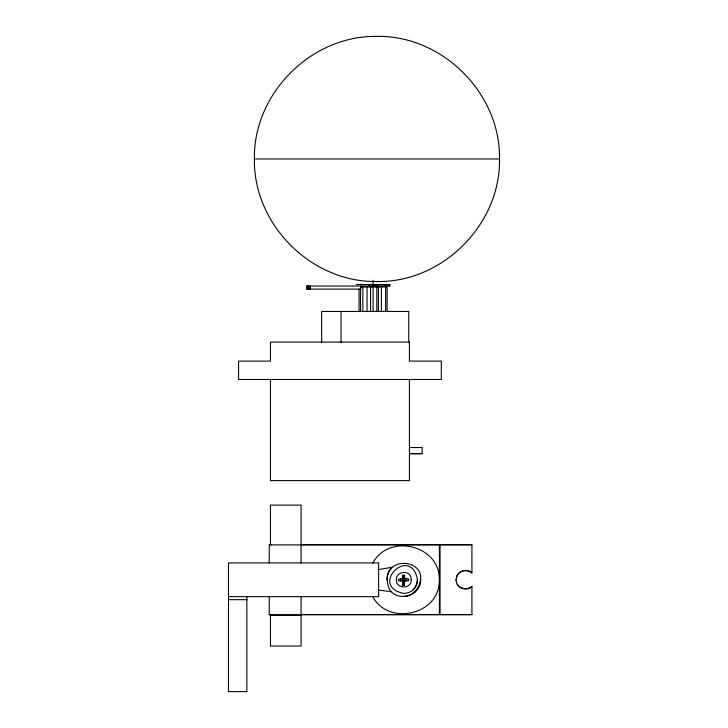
<?xml version="1.0" encoding="UTF-8"?>
<svg xmlns="http://www.w3.org/2000/svg" width="728" height="728" viewBox="0 0 728 728"><rect width="100%" height="100%" fill="white"/><g stroke="black" fill="none" stroke-linecap="round" stroke-linejoin="round"><path stroke-width="1.09" d="M439.421 545.5L439.421 614.132M400.555 580.908L400.591 579.033M402.657 580.862L402.566 585.285L404.45 585.248L404.531 580.826M402.693 578.988L402.766 575.284L404.641 575.247L404.568 578.951M402.93 585.276L403.021 580.853L398.553 580.944L398.589 579.069L403.057 578.978L403.13 575.275M404.058 585.257L404.14 580.835L408.554 580.744L408.59 578.869L404.176 578.96L404.249 575.256M406.561 580.789L406.597 578.915M415.406 591.991L415.415 591.373C438.82 558.221 376.24 551.251 388.943 588.306C396.915 603.375 421.503 595.841 420.638 579.351M389.371 284.43L389.316 286.04C391.537 283.019 385.467 284.712 384.775 286.04L384.766 284.593L387.46 284.502M254.391 158.959C253.253 93.43 311.42 35.272 376.949 36.4C442.478 35.272 500.637 93.43 499.508 158.959C500.637 224.488 442.478 282.655 376.949 281.518C311.42 282.655 253.253 224.488 254.391 158.959L499.508 158.959M386.877 579.898L387.505 575.311L389.289 571.007L392.11 567.258L377.796 569.724M417.49 579.433C417.281 583.21 415.925 587.05 413.249 589.762A13.896 13.896 0 0 1 403.512 593.356C368.55 586.058 410.337 544.444 417.49 579.433A14.979 14.979 0 0 1 413.249 589.762M455.992 579.816L457.275 575.002M373.419 286.959L373.892 284.502M407.689 596.068L410.829 594.548M456.32 577.44C458.03 570.907 467.048 568.45 471.926 573.027L471.926 544.662L301.101 544.662M372.827 563.062C389.462 532.095 441.723 545.791 439.375 581.563C438.474 615.324 387.897 625.971 372.599 596.359M457.785 574.365C460.851 569.842 467.931 569.141 471.926 572.809M375.921 286.959L377.95 284.502M418.099 588.397L411.857 594.112M402.147 581.335L405.305 578.296M471.926 586.604C467.021 591.227 457.785 588.679 456.32 581.972M372.727 286.04L375.721 284.512L384.766 284.593M403.367 596.505L407.744 595.859M375.721 284.512L368.368 284.502M356.238 284.502L389.999 284.593M389.999 286.04L306.67 286.04L306.67 289.098L360.906 289.098L360.906 286.04M360.524 286.959L387.096 286.959L387.096 311.466M409.418 447.511L422.167 447.511L422.167 453.699L409.418 453.699M409.418 453.635L422.167 453.635M271.426 544.662L269.224 544.662L269.224 562.899M269.224 544.89L471.926 544.89M228.492 596.66L378.624 596.66L378.624 562.908L228.492 562.908L228.492 691.6L246.874 691.6L246.874 596.469M228.492 599.681L246.874 599.681M269.224 614.523L271.426 614.523M301.101 614.523L471.926 614.523M378.078 589.989L391.546 591.755M402.065 578.332L405.387 581.299M367.913 284.502L369.951 286.959M457.275 584.193C460.214 589.152 467.676 590.29 471.926 586.377L471.926 614.741L269.224 614.741L269.224 596.514M371.926 284.502L372.381 286.959M455.992 579.597L456.32 582.191M377.049 284.502L377.104 286.04M440.058 544.89L440.058 614.741M409.418 379.488L409.418 480.598L270.461 480.598L270.461 379.488M408.736 342.105L408.736 311.466L321.649 311.466L321.649 342.105M385.64 286.959L385.64 311.466M381.399 286.959L381.399 311.466M378.396 286.959L378.396 311.466M376.84 286.959L376.84 311.466M373.082 280.216L373.082 284.712M373.082 286.959L373.082 311.466M370.552 286.959L370.552 311.466M367.058 286.959L367.058 311.466M362.835 286.959L362.835 311.466M360.524 289.189L360.524 311.466M359.077 289.189L359.077 311.466M341.032 311.466L341.032 342.105M310.392 286.04L310.392 289.098M309.291 286.04L309.291 289.098M308.308 286.04L308.308 289.098M307.507 286.04L307.507 289.098M306.952 286.04L306.952 289.098M301.101 544.708L301.101 505.114L270.461 505.114L270.461 544.708M301.101 544.89L301.101 562.917M301.101 596.714L301.101 614.741M411.184 579.588C411.984 589.334 395.795 589.28 396.341 579.743C396.068 570.324 411.72 569.851 411.184 579.588M409.418 342.105L270.461 342.105L270.461 361.106L238.584 361.106L238.584 379.488L441.286 379.488L441.286 361.106L409.418 361.106L409.418 342.105M301.101 615.415L270.461 615.415L270.461 646.055L301.101 646.055L301.101 615.415"/></g></svg>
